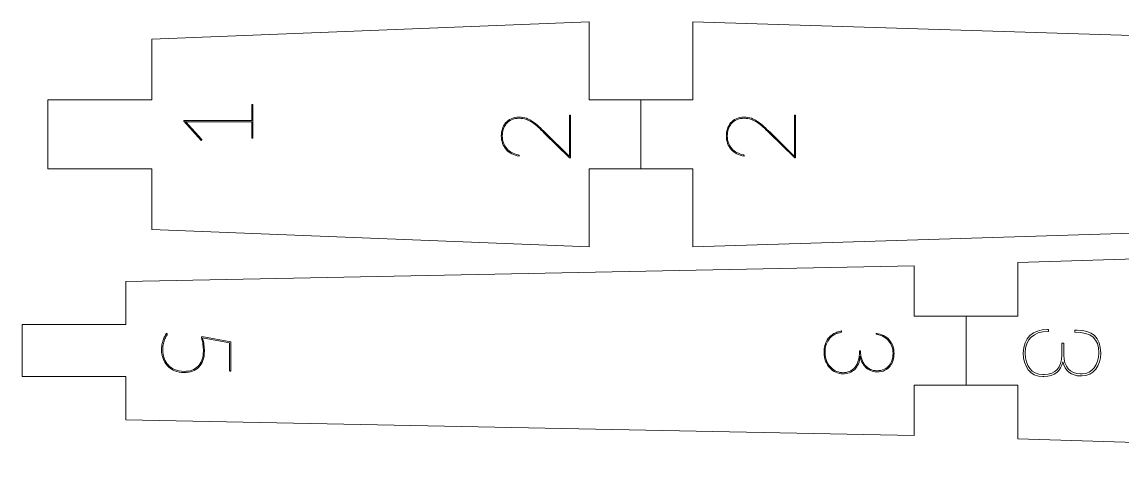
# Model space of a CAD drawing. Header units: millimetres. Extents: x -150 to 147, y -95 to 100.
# Drawn here: x -144.27 to -112.5, y -74.03 to -61.28 of the extents above; entities that cross this region are included whole.
import ezdxf

# ---------------------------------------------------------------- set-up
doc = ezdxf.new("R2010")
doc.units = ezdxf.units.MM
doc.header["$MEASUREMENT"] = 0
doc.layers.add('cut', color=7, linetype='Continuous')
doc.layers.add('cut light', color=7, linetype='Continuous')

msp = doc.modelspace()

# ---------------------------------------------------------------- linework, layer by layer
at = {"layer": 'cut', "lineweight": 0}
for points in [[(-143.5225, -65.5306), (-143.5225, -65.5306), (-143.5225, -63.5306), (-143.5225, -63.5306), (-143.5225, -63.5306), (-143.5225, -63.5306), (-140.5225, -63.5306), (-140.5225, -63.5306), (-140.5225, -63.5306), (-140.5225, -63.5306), (-140.5225, -61.7807), (-140.5225, -61.7807), (-140.5225, -61.7807), (-140.5225, -61.7807), (-127.8926, -61.2806), (-127.8926, -61.2806), (-127.8926, -61.2806), (-127.8926, -61.2806), (-127.8926, -63.5306), (-127.8926, -63.5306), (-127.8926, -63.5306), (-127.8926, -63.5306), (-126.3926, -63.5306), (-126.3926, -63.5306), (-126.3926, -63.5306), (-126.3926, -63.5306), (-126.3926, -65.5306), (-126.3926, -65.5306), (-126.3926, -65.5306), (-126.3926, -65.5306), (-127.8926, -65.5306), (-127.8926, -65.5306), (-127.8926, -65.5306), (-127.8926, -65.5306), (-127.8926, -67.7806), (-127.8926, -67.7806), (-127.8926, -67.7806), (-127.8926, -67.7806), (-140.5225, -67.2807), (-140.5225, -67.2807), (-140.5225, -67.2807), (-140.5225, -67.2807), (-140.5225, -65.5306), (-140.5225, -65.5306), (-140.5225, -65.5306), (-140.5225, -65.5306), (-143.5225, -65.5306), (-143.5225, -65.5306)], [(-126.3926, -65.5306), (-126.3926, -65.5306), (-126.3926, -63.5306), (-126.3926, -63.5306), (-126.3926, -63.5306), (-126.3926, -63.5306), (-124.8926, -63.5306), (-124.8926, -63.5306), (-124.8926, -63.5306), (-124.8926, -63.5306), (-124.8926, -61.2806), (-124.8926, -61.2806), (-124.8926, -61.2806), (-124.8926, -61.2806), (-102.2926, -61.9806), (-102.2926, -61.9806), (-102.2926, -61.9806), (-102.2926, -61.9806), (-102.2926, -63.5306), (-102.2926, -63.5306), (-102.2926, -63.5306), (-102.2926, -63.5306), (-100.7926, -63.5306), (-100.7926, -63.5306), (-100.7926, -63.5306), (-100.7926, -63.5306), (-100.7926, -65.5306), (-100.7926, -65.5306), (-100.7926, -65.5306), (-100.7926, -65.5306), (-102.2926, -65.5306), (-102.2926, -65.5306), (-102.2926, -65.5306), (-102.2926, -65.5306), (-102.2926, -67.0806), (-102.2926, -67.0806), (-102.2926, -67.0806), (-102.2926, -67.0806), (-124.8926, -67.7806), (-124.8926, -67.7806), (-124.8926, -67.7806), (-124.8926, -67.7806), (-124.8926, -65.5306), (-124.8926, -65.5306), (-124.8926, -65.5306), (-124.8926, -65.5306), (-126.3926, -65.5306), (-126.3926, -65.5306)], [(-91.4024, -69.7806), (-91.4024, -69.7806), (-91.4024, -71.7806), (-91.4024, -71.7806), (-91.4024, -71.7806), (-91.4024, -71.7806), (-92.9024, -71.7806), (-92.9024, -71.7806), (-92.9024, -71.7806), (-92.9024, -71.7806), (-92.9024, -74.0306), (-92.9024, -74.0306), (-92.9024, -74.0306), (-92.9024, -74.0306), (-115.5024, -73.3306), (-115.5024, -73.3306), (-115.5024, -73.3306), (-115.5024, -73.3306), (-115.5024, -71.7806), (-115.5024, -71.7806), (-115.5024, -71.7806), (-115.5024, -71.7806), (-117.0024, -71.7806), (-117.0024, -71.7806), (-117.0024, -71.7806), (-117.0024, -71.7806), (-117.0024, -69.7806), (-117.0024, -69.7806), (-117.0024, -69.7806), (-117.0024, -69.7806), (-115.5024, -69.7806), (-115.5024, -69.7806), (-115.5024, -69.7806), (-115.5024, -69.7806), (-115.5024, -68.2306), (-115.5024, -68.2306), (-115.5024, -68.2306), (-115.5024, -68.2306), (-92.9024, -67.5306), (-92.9024, -67.5306), (-92.9024, -67.5306), (-92.9024, -67.5306), (-92.9024, -69.7806), (-92.9024, -69.7806), (-92.9024, -69.7806), (-92.9024, -69.7806), (-91.4024, -69.7806), (-91.4024, -69.7806)], [(-117.0024, -69.7806), (-117.0024, -69.7806), (-117.0024, -71.7806), (-117.0024, -71.7806), (-117.0024, -71.7806), (-117.0024, -71.7806), (-118.5024, -71.7806), (-118.5024, -71.7806), (-118.5024, -71.7806), (-118.5024, -71.7806), (-118.5024, -73.2306), (-118.5024, -73.2306), (-118.5024, -73.2306), (-118.5024, -73.2306), (-141.2724, -72.7805), (-141.2724, -72.7805), (-141.2724, -72.7805), (-141.2724, -72.7805), (-141.2725, -71.5305), (-141.2725, -71.5305), (-141.2725, -71.5305), (-141.2725, -71.5305), (-144.2725, -71.5305), (-144.2725, -71.5305), (-144.2725, -71.5305), (-144.2725, -71.5305), (-144.2725, -70.0305), (-144.2725, -70.0305), (-144.2725, -70.0305), (-144.2725, -70.0305), (-141.2725, -70.0305), (-141.2725, -70.0305), (-141.2725, -70.0305), (-141.2725, -70.0305), (-141.2724, -68.7805), (-141.2724, -68.7805), (-141.2724, -68.7805), (-141.2724, -68.7805), (-118.5024, -68.3306), (-118.5024, -68.3306), (-118.5024, -68.3306), (-118.5024, -68.3306), (-118.5024, -69.7806), (-118.5024, -69.7806), (-118.5024, -69.7806), (-118.5024, -69.7806), (-117.0024, -69.7806), (-117.0024, -69.7806)]]:
    msp.add_open_spline(points, degree=3, knots=[0, 0, 0, 0, 0.0769231, 0.0769231, 0.0769231, 0.0769231, 0.1538462, 0.1538462, 0.1538462, 0.1538462, 0.2307692, 0.2307692, 0.2307692, 0.2307692, 0.3076923, 0.3076923, 0.3076923, 0.3076923, 0.3846154, 0.3846154, 0.3846154, 0.3846154, 0.4615385, 0.4615385, 0.4615385, 0.4615385, 0.5384615, 0.5384615, 0.5384615, 0.5384615, 0.6153846, 0.6153846, 0.6153846, 0.6153846, 0.6923077, 0.6923077, 0.6923077, 0.6923077, 0.7692308, 0.7692308, 0.7692308, 0.7692308, 0.8461538, 0.8461538, 0.8461538, 0.8461538, 1, 1, 1, 1], dxfattribs=at)
at = {"layer": 'cut light', "color": 5, "lineweight": 0}
for points, knots in [([(-137.6362, -64.6439), (-137.6362, -64.6439), (-137.6362, -64.1641), (-137.6362, -64.1641), (-137.6362, -64.1641), (-137.6362, -64.1641), (-139.465, -64.1641), (-139.465, -64.1641), (-139.465, -64.1641), (-139.4782, -64.1641), (-139.4918, -64.1636), (-139.5055, -64.1627), (-139.5055, -64.1627), (-139.5191, -64.1617), (-139.5323, -64.1603), (-139.5454, -64.1584), (-139.5454, -64.1584), (-139.5454, -64.1584), (-139.084, -64.6693), (-139.084, -64.6693), (-139.084, -64.6693), (-139.0793, -64.674), (-139.077, -64.6787), (-139.077, -64.6834), (-139.077, -64.6834), (-139.077, -64.689), (-139.0793, -64.6937), (-139.084, -64.6975), (-139.084, -64.6975), (-139.084, -64.6975), (-139.0953, -64.7059), (-139.0953, -64.7059), (-139.0953, -64.7059), (-139.0953, -64.7059), (-139.5948, -64.15), (-139.5948, -64.15), (-139.5948, -64.15), (-139.5948, -64.15), (-139.5948, -64.1302), (-139.5948, -64.1302), (-139.5948, -64.1302), (-139.5948, -64.1302), (-137.6362, -64.1302), (-137.6362, -64.1302), (-137.6362, -64.1302), (-137.6362, -64.1302), (-137.6362, -63.6617), (-137.6362, -63.6617), (-137.6362, -63.6617), (-137.6362, -63.6617), (-137.608, -63.6617), (-137.608, -63.6617), (-137.608, -63.6617), (-137.608, -63.6617), (-137.608, -64.6439), (-137.608, -64.6439), (-137.608, -64.6439), (-137.608, -64.6439), (-137.6362, -64.6439), (-137.6362, -64.6439)], [0, 0, 0, 0, 0.0625, 0.0625, 0.0625, 0.0625, 0.125, 0.125, 0.125, 0.125, 0.1875, 0.1875, 0.1875, 0.1875, 0.25, 0.25, 0.25, 0.25, 0.3125, 0.3125, 0.3125, 0.3125, 0.375, 0.375, 0.375, 0.375, 0.4375, 0.4375, 0.4375, 0.4375, 0.5, 0.5, 0.5, 0.5, 0.5625, 0.5625, 0.5625, 0.5625, 0.625, 0.625, 0.625, 0.625, 0.6875, 0.6875, 0.6875, 0.6875, 0.75, 0.75, 0.75, 0.75, 0.8125, 0.8125, 0.8125, 0.8125, 0.875, 0.875, 0.875, 0.875, 1, 1, 1, 1]), ([(-130.427, -64.5748), (-130.427, -64.5071), (-130.4171, -64.4403), (-130.3974, -64.3749), (-130.3974, -64.3749), (-130.3776, -64.3095), (-130.3471, -64.2517), (-130.3052, -64.2009), (-130.3052, -64.2009), (-130.2633, -64.1501), (-130.2097, -64.1087), (-130.1448, -64.0772), (-130.1448, -64.0772), (-130.0799, -64.0457), (-130.0018, -64.0301), (-129.9106, -64.0301), (-129.9106, -64.0301), (-129.8353, -64.0301), (-129.7652, -64.0419), (-129.7003, -64.0659), (-129.7003, -64.0659), (-129.6354, -64.0899), (-129.5733, -64.1223), (-129.514, -64.1628), (-129.514, -64.1628), (-129.4548, -64.2032), (-129.3969, -64.2498), (-129.34, -64.3029), (-129.34, -64.3029), (-129.2831, -64.3561), (-129.2248, -64.4121), (-129.1655, -64.4704), (-129.1655, -64.4704), (-129.1655, -64.4704), (-128.4543, -65.1675), (-128.4543, -65.1675), (-128.4543, -65.1675), (-128.4562, -65.1477), (-128.4576, -65.1247), (-128.4585, -65.0988), (-128.4585, -65.0988), (-128.4595, -65.0729), (-128.4599, -65.0442), (-128.4599, -65.0123), (-128.4599, -65.0123), (-128.4599, -65.0123), (-128.4599, -63.9906), (-128.4599, -63.9906), (-128.4599, -63.9906), (-128.4599, -63.9812), (-128.4552, -63.9765), (-128.4458, -63.9765), (-128.4458, -63.9765), (-128.4458, -63.9765), (-128.4289, -63.9765), (-128.4289, -63.9765), (-128.4289, -63.9765), (-128.4289, -63.9765), (-128.4289, -65.2126), (-128.4289, -65.2126), (-128.4289, -65.2126), (-128.4289, -65.2126), (-128.4402, -65.2126), (-128.4402, -65.2126), (-128.4402, -65.2126), (-128.4458, -65.2126), (-128.4505, -65.2112), (-128.4543, -65.2084), (-128.4543, -65.2084), (-128.4581, -65.2056), (-128.4609, -65.2032), (-128.4628, -65.2013), (-128.4628, -65.2013), (-128.4628, -65.2013), (-129.1852, -64.4902), (-129.1852, -64.4902), (-129.1852, -64.4902), (-129.2445, -64.4318), (-129.3024, -64.3768), (-129.3588, -64.3251), (-129.3588, -64.3251), (-129.4153, -64.2733), (-129.4726, -64.2282), (-129.531, -64.1896), (-129.531, -64.1896), (-129.5893, -64.151), (-129.6495, -64.1204), (-129.7116, -64.0979), (-129.7116, -64.0979), (-129.7737, -64.0753), (-129.84, -64.064), (-129.9106, -64.064), (-129.9106, -64.064), (-129.9962, -64.064), (-130.07, -64.0786), (-130.1316, -64.1077), (-130.1316, -64.1077), (-130.1932, -64.1369), (-130.2436, -64.1755), (-130.2831, -64.2235), (-130.2831, -64.2235), (-130.3226, -64.2714), (-130.3518, -64.326), (-130.3706, -64.3871), (-130.3706, -64.3871), (-130.3894, -64.4483), (-130.3988, -64.5108), (-130.3988, -64.5748), (-130.3988, -64.5748), (-130.3988, -64.6482), (-130.3875, -64.7155), (-130.3649, -64.7771), (-130.3649, -64.7771), (-130.3424, -64.8387), (-130.3108, -64.8933), (-130.2699, -64.9403), (-130.2699, -64.9403), (-130.229, -64.9873), (-130.1801, -65.0259), (-130.1236, -65.0565), (-130.1236, -65.0565), (-130.0672, -65.087), (-130.0046, -65.1082), (-129.936, -65.1195), (-129.936, -65.1195), (-129.9209, -65.1223), (-129.9134, -65.1299), (-129.9134, -65.1421), (-129.9134, -65.1421), (-129.9134, -65.1421), (-129.9134, -65.1562), (-129.9134, -65.1562), (-129.9134, -65.1562), (-129.9924, -65.1458), (-130.0639, -65.1242), (-130.1274, -65.0918), (-130.1274, -65.0918), (-130.1909, -65.0593), (-130.2445, -65.0179), (-130.2887, -64.9671), (-130.2887, -64.9671), (-130.3329, -64.9163), (-130.3673, -64.8575), (-130.3913, -64.7912), (-130.3913, -64.7912), (-130.4153, -64.7249), (-130.427, -64.6529), (-130.427, -64.5748)], [0, 0, 0, 0, 0.0263158, 0.0263158, 0.0263158, 0.0263158, 0.0526316, 0.0526316, 0.0526316, 0.0526316, 0.0789474, 0.0789474, 0.0789474, 0.0789474, 0.1052632, 0.1052632, 0.1052632, 0.1052632, 0.1315789, 0.1315789, 0.1315789, 0.1315789, 0.1578947, 0.1578947, 0.1578947, 0.1578947, 0.1842105, 0.1842105, 0.1842105, 0.1842105, 0.2105263, 0.2105263, 0.2105263, 0.2105263, 0.2368421, 0.2368421, 0.2368421, 0.2368421, 0.2631579, 0.2631579, 0.2631579, 0.2631579, 0.2894737, 0.2894737, 0.2894737, 0.2894737, 0.3157895, 0.3157895, 0.3157895, 0.3157895, 0.3421053, 0.3421053, 0.3421053, 0.3421053, 0.3684211, 0.3684211, 0.3684211, 0.3684211, 0.3947368, 0.3947368, 0.3947368, 0.3947368, 0.4210526, 0.4210526, 0.4210526, 0.4210526, 0.4473684, 0.4473684, 0.4473684, 0.4473684, 0.4736842, 0.4736842, 0.4736842, 0.4736842, 0.5, 0.5, 0.5, 0.5, 0.5263158, 0.5263158, 0.5263158, 0.5263158, 0.5526316, 0.5526316, 0.5526316, 0.5526316, 0.5789474, 0.5789474, 0.5789474, 0.5789474, 0.6052632, 0.6052632, 0.6052632, 0.6052632, 0.6315789, 0.6315789, 0.6315789, 0.6315789, 0.6578947, 0.6578947, 0.6578947, 0.6578947, 0.6842105, 0.6842105, 0.6842105, 0.6842105, 0.7105263, 0.7105263, 0.7105263, 0.7105263, 0.7368421, 0.7368421, 0.7368421, 0.7368421, 0.7631579, 0.7631579, 0.7631579, 0.7631579, 0.7894737, 0.7894737, 0.7894737, 0.7894737, 0.8157895, 0.8157895, 0.8157895, 0.8157895, 0.8421053, 0.8421053, 0.8421053, 0.8421053, 0.8684211, 0.8684211, 0.8684211, 0.8684211, 0.8947368, 0.8947368, 0.8947368, 0.8947368, 0.9210526, 0.9210526, 0.9210526, 0.9210526, 0.9473684, 0.9473684, 0.9473684, 0.9473684, 1, 1, 1, 1]), ([(-123.927, -64.5748), (-123.927, -64.5071), (-123.9171, -64.4403), (-123.8974, -64.3749), (-123.8974, -64.3749), (-123.8776, -64.3095), (-123.8471, -64.2517), (-123.8052, -64.2009), (-123.8052, -64.2009), (-123.7633, -64.1501), (-123.7097, -64.1087), (-123.6448, -64.0772), (-123.6448, -64.0772), (-123.5799, -64.0457), (-123.5018, -64.0301), (-123.4106, -64.0301), (-123.4106, -64.0301), (-123.3353, -64.0301), (-123.2652, -64.0419), (-123.2003, -64.0659), (-123.2003, -64.0659), (-123.1354, -64.0899), (-123.0733, -64.1223), (-123.014, -64.1628), (-123.014, -64.1628), (-122.9548, -64.2032), (-122.8969, -64.2498), (-122.84, -64.3029), (-122.84, -64.3029), (-122.7831, -64.3561), (-122.7248, -64.4121), (-122.6655, -64.4704), (-122.6655, -64.4704), (-122.6655, -64.4704), (-121.9543, -65.1675), (-121.9543, -65.1675), (-121.9543, -65.1675), (-121.9562, -65.1477), (-121.9576, -65.1247), (-121.9585, -65.0988), (-121.9585, -65.0988), (-121.9595, -65.0729), (-121.9599, -65.0442), (-121.9599, -65.0123), (-121.9599, -65.0123), (-121.9599, -65.0123), (-121.9599, -63.9906), (-121.9599, -63.9906), (-121.9599, -63.9906), (-121.9599, -63.9812), (-121.9552, -63.9765), (-121.9458, -63.9765), (-121.9458, -63.9765), (-121.9458, -63.9765), (-121.9289, -63.9765), (-121.9289, -63.9765), (-121.9289, -63.9765), (-121.9289, -63.9765), (-121.9289, -65.2126), (-121.9289, -65.2126), (-121.9289, -65.2126), (-121.9289, -65.2126), (-121.9402, -65.2126), (-121.9402, -65.2126), (-121.9402, -65.2126), (-121.9458, -65.2126), (-121.9505, -65.2112), (-121.9543, -65.2084), (-121.9543, -65.2084), (-121.9581, -65.2056), (-121.9609, -65.2032), (-121.9628, -65.2013), (-121.9628, -65.2013), (-121.9628, -65.2013), (-122.6852, -64.4902), (-122.6852, -64.4902), (-122.6852, -64.4902), (-122.7445, -64.4318), (-122.8024, -64.3768), (-122.8588, -64.3251), (-122.8588, -64.3251), (-122.9153, -64.2733), (-122.9726, -64.2282), (-123.031, -64.1896), (-123.031, -64.1896), (-123.0893, -64.151), (-123.1495, -64.1204), (-123.2116, -64.0979), (-123.2116, -64.0979), (-123.2737, -64.0753), (-123.34, -64.064), (-123.4106, -64.064), (-123.4106, -64.064), (-123.4962, -64.064), (-123.57, -64.0786), (-123.6316, -64.1077), (-123.6316, -64.1077), (-123.6932, -64.1369), (-123.7436, -64.1755), (-123.7831, -64.2235), (-123.7831, -64.2235), (-123.8226, -64.2714), (-123.8518, -64.326), (-123.8706, -64.3871), (-123.8706, -64.3871), (-123.8894, -64.4483), (-123.8988, -64.5108), (-123.8988, -64.5748), (-123.8988, -64.5748), (-123.8988, -64.6482), (-123.8875, -64.7155), (-123.8649, -64.7771), (-123.8649, -64.7771), (-123.8424, -64.8387), (-123.8108, -64.8933), (-123.7699, -64.9403), (-123.7699, -64.9403), (-123.729, -64.9873), (-123.6801, -65.0259), (-123.6236, -65.0565), (-123.6236, -65.0565), (-123.5672, -65.087), (-123.5046, -65.1082), (-123.436, -65.1195), (-123.436, -65.1195), (-123.4209, -65.1223), (-123.4134, -65.1299), (-123.4134, -65.1421), (-123.4134, -65.1421), (-123.4134, -65.1421), (-123.4134, -65.1562), (-123.4134, -65.1562), (-123.4134, -65.1562), (-123.4924, -65.1458), (-123.5639, -65.1242), (-123.6274, -65.0918), (-123.6274, -65.0918), (-123.6909, -65.0593), (-123.7445, -65.0179), (-123.7887, -64.9671), (-123.7887, -64.9671), (-123.8329, -64.9163), (-123.8673, -64.8575), (-123.8913, -64.7912), (-123.8913, -64.7912), (-123.9153, -64.7249), (-123.927, -64.6529), (-123.927, -64.5748)], [0, 0, 0, 0, 0.0263158, 0.0263158, 0.0263158, 0.0263158, 0.0526316, 0.0526316, 0.0526316, 0.0526316, 0.0789474, 0.0789474, 0.0789474, 0.0789474, 0.1052632, 0.1052632, 0.1052632, 0.1052632, 0.1315789, 0.1315789, 0.1315789, 0.1315789, 0.1578947, 0.1578947, 0.1578947, 0.1578947, 0.1842105, 0.1842105, 0.1842105, 0.1842105, 0.2105263, 0.2105263, 0.2105263, 0.2105263, 0.2368421, 0.2368421, 0.2368421, 0.2368421, 0.2631579, 0.2631579, 0.2631579, 0.2631579, 0.2894737, 0.2894737, 0.2894737, 0.2894737, 0.3157895, 0.3157895, 0.3157895, 0.3157895, 0.3421053, 0.3421053, 0.3421053, 0.3421053, 0.3684211, 0.3684211, 0.3684211, 0.3684211, 0.3947368, 0.3947368, 0.3947368, 0.3947368, 0.4210526, 0.4210526, 0.4210526, 0.4210526, 0.4473684, 0.4473684, 0.4473684, 0.4473684, 0.4736842, 0.4736842, 0.4736842, 0.4736842, 0.5, 0.5, 0.5, 0.5, 0.5263158, 0.5263158, 0.5263158, 0.5263158, 0.5526316, 0.5526316, 0.5526316, 0.5526316, 0.5789474, 0.5789474, 0.5789474, 0.5789474, 0.6052632, 0.6052632, 0.6052632, 0.6052632, 0.6315789, 0.6315789, 0.6315789, 0.6315789, 0.6578947, 0.6578947, 0.6578947, 0.6578947, 0.6842105, 0.6842105, 0.6842105, 0.6842105, 0.7105263, 0.7105263, 0.7105263, 0.7105263, 0.7368421, 0.7368421, 0.7368421, 0.7368421, 0.7631579, 0.7631579, 0.7631579, 0.7631579, 0.7894737, 0.7894737, 0.7894737, 0.7894737, 0.8157895, 0.8157895, 0.8157895, 0.8157895, 0.8421053, 0.8421053, 0.8421053, 0.8421053, 0.8684211, 0.8684211, 0.8684211, 0.8684211, 0.8947368, 0.8947368, 0.8947368, 0.8947368, 0.9210526, 0.9210526, 0.9210526, 0.9210526, 0.9473684, 0.9473684, 0.9473684, 0.9473684, 1, 1, 1, 1]), ([(-119.0834, -70.8627), (-119.0834, -70.9305), (-119.0928, -70.9963), (-119.1116, -71.0603), (-119.1116, -71.0603), (-119.1304, -71.1243), (-119.1596, -71.1812), (-119.1991, -71.231), (-119.1991, -71.231), (-119.2386, -71.2809), (-119.2894, -71.3209), (-119.352, -71.351), (-119.352, -71.351), (-119.4145, -71.3811), (-119.4898, -71.3961), (-119.5773, -71.3961), (-119.5773, -71.3961), (-119.6441, -71.3961), (-119.7052, -71.3834), (-119.7612, -71.358), (-119.7612, -71.358), (-119.8172, -71.3326), (-119.8661, -71.2992), (-119.9075, -71.2574), (-119.9075, -71.2574), (-119.9489, -71.2155), (-119.9827, -71.1671), (-120.0095, -71.1125), (-120.0095, -71.1125), (-120.0363, -71.058), (-120.0542, -71.002), (-120.0627, -70.9446), (-120.0627, -70.9446), (-120.0693, -71.0264), (-120.0862, -71.0993), (-120.1135, -71.1628), (-120.1135, -71.1628), (-120.1408, -71.2263), (-120.176, -71.2795), (-120.2193, -71.3223), (-120.2193, -71.3223), (-120.2626, -71.3651), (-120.3129, -71.3976), (-120.3708, -71.4197), (-120.3708, -71.4197), (-120.4286, -71.4418), (-120.4917, -71.4526), (-120.5594, -71.4526), (-120.5594, -71.4526), (-120.6318, -71.4526), (-120.701, -71.4375), (-120.7668, -71.407), (-120.7668, -71.407), (-120.8327, -71.3764), (-120.8905, -71.3336), (-120.9404, -71.279), (-120.9404, -71.279), (-120.9902, -71.2245), (-121.0298, -71.1596), (-121.0594, -71.0843), (-121.0594, -71.0843), (-121.089, -71.009), (-121.1041, -70.9267), (-121.1041, -70.8373), (-121.1041, -70.8373), (-121.1041, -70.7583), (-121.0961, -70.6892), (-121.0801, -70.6294), (-121.0801, -70.6294), (-121.0641, -70.5697), (-121.0429, -70.518), (-121.0171, -70.4742), (-121.0171, -70.4742), (-120.9912, -70.4305), (-120.9611, -70.3938), (-120.9267, -70.3642), (-120.9267, -70.3642), (-120.8924, -70.3345), (-120.8571, -70.3096), (-120.8204, -70.2898), (-120.8204, -70.2898), (-120.7838, -70.2701), (-120.7471, -70.2546), (-120.7104, -70.2428), (-120.7104, -70.2428), (-120.6737, -70.231), (-120.6394, -70.2212), (-120.6074, -70.2136), (-120.6074, -70.2136), (-120.6074, -70.2136), (-120.6045, -70.2193), (-120.6045, -70.2193), (-120.6045, -70.2193), (-120.6027, -70.2231), (-120.6017, -70.2268), (-120.6017, -70.2306), (-120.6017, -70.2306), (-120.6017, -70.2381), (-120.6045, -70.2437), (-120.6107, -70.247), (-120.6107, -70.247), (-120.6168, -70.2503), (-120.6257, -70.2532), (-120.637, -70.256), (-120.637, -70.256), (-120.6502, -70.2588), (-120.6699, -70.2644), (-120.6967, -70.2724), (-120.6967, -70.2724), (-120.7236, -70.2804), (-120.7532, -70.2927), (-120.7856, -70.3096), (-120.7856, -70.3096), (-120.8181, -70.3265), (-120.8515, -70.3486), (-120.8858, -70.3754), (-120.8858, -70.3754), (-120.9202, -70.4023), (-120.9517, -70.4366), (-120.9799, -70.4789), (-120.9799, -70.4789), (-121.0081, -70.5213), (-121.0312, -70.5716), (-121.049, -70.6299), (-121.049, -70.6299), (-121.0669, -70.6882), (-121.0759, -70.7574), (-121.0759, -70.8373), (-121.0759, -70.8373), (-121.0759, -70.9342), (-121.0594, -71.0189), (-121.0269, -71.0913), (-121.0269, -71.0913), (-120.9945, -71.1638), (-120.9531, -71.2245), (-120.9028, -71.2729), (-120.9028, -71.2729), (-120.8524, -71.3214), (-120.7969, -71.3576), (-120.7363, -71.382), (-120.7363, -71.382), (-120.6756, -71.4065), (-120.6168, -71.4187), (-120.5594, -71.4187), (-120.5594, -71.4187), (-120.4917, -71.4187), (-120.4286, -71.407), (-120.3703, -71.3834), (-120.3703, -71.3834), (-120.312, -71.3599), (-120.2612, -71.3228), (-120.2179, -71.272), (-120.2179, -71.272), (-120.1746, -71.2212), (-120.1403, -71.1563), (-120.1154, -71.0772), (-120.1154, -71.0772), (-120.0904, -70.9982), (-120.0777, -70.9032), (-120.0768, -70.7922), (-120.0768, -70.7922), (-120.0768, -70.7922), (-120.0542, -70.7922), (-120.0542, -70.7922), (-120.0542, -70.7922), (-120.0514, -70.8787), (-120.0378, -70.9573), (-120.0138, -71.0278), (-120.0138, -71.0278), (-119.9898, -71.0984), (-119.9569, -71.1586), (-119.915, -71.208), (-119.915, -71.208), (-119.8731, -71.2574), (-119.8237, -71.2955), (-119.7668, -71.3223), (-119.7668, -71.3223), (-119.7099, -71.3491), (-119.6469, -71.3623), (-119.5773, -71.3623), (-119.5773, -71.3623), (-119.4954, -71.3623), (-119.4249, -71.3486), (-119.3661, -71.3209), (-119.3661, -71.3209), (-119.3073, -71.2931), (-119.2593, -71.256), (-119.2217, -71.2094), (-119.2217, -71.2094), (-119.184, -71.1628), (-119.1563, -71.1092), (-119.1384, -71.049), (-119.1384, -71.049), (-119.1205, -70.9888), (-119.1116, -70.9267), (-119.1116, -70.8627), (-119.1116, -70.8627), (-119.1116, -70.7894), (-119.1229, -70.7216), (-119.1455, -70.6596), (-119.1455, -70.6596), (-119.168, -70.5975), (-119.1996, -70.5429), (-119.2405, -70.4959), (-119.2405, -70.4959), (-119.2814, -70.4488), (-119.3303, -70.4098), (-119.3868, -70.3787), (-119.3868, -70.3787), (-119.4432, -70.3477), (-119.5058, -70.3265), (-119.5744, -70.3152), (-119.5744, -70.3152), (-119.5895, -70.3124), (-119.597, -70.3058), (-119.597, -70.2955), (-119.597, -70.2955), (-119.597, -70.2955), (-119.597, -70.2814), (-119.597, -70.2814), (-119.597, -70.2814), (-119.518, -70.2917), (-119.4465, -70.3134), (-119.383, -70.3458), (-119.383, -70.3458), (-119.3195, -70.3783), (-119.2659, -70.4197), (-119.2217, -70.4705), (-119.2217, -70.4705), (-119.1775, -70.5213), (-119.1431, -70.5801), (-119.1191, -70.6464), (-119.1191, -70.6464), (-119.0951, -70.7127), (-119.0834, -70.7847), (-119.0834, -70.8627)], [0, 0, 0, 0, 0.0166667, 0.0166667, 0.0166667, 0.0166667, 0.0333333, 0.0333333, 0.0333333, 0.0333333, 0.05, 0.05, 0.05, 0.05, 0.0666667, 0.0666667, 0.0666667, 0.0666667, 0.0833333, 0.0833333, 0.0833333, 0.0833333, 0.1, 0.1, 0.1, 0.1, 0.1166667, 0.1166667, 0.1166667, 0.1166667, 0.1333333, 0.1333333, 0.1333333, 0.1333333, 0.15, 0.15, 0.15, 0.15, 0.1666667, 0.1666667, 0.1666667, 0.1666667, 0.1833333, 0.1833333, 0.1833333, 0.1833333, 0.2, 0.2, 0.2, 0.2, 0.2166667, 0.2166667, 0.2166667, 0.2166667, 0.2333333, 0.2333333, 0.2333333, 0.2333333, 0.25, 0.25, 0.25, 0.25, 0.2666667, 0.2666667, 0.2666667, 0.2666667, 0.2833333, 0.2833333, 0.2833333, 0.2833333, 0.3, 0.3, 0.3, 0.3, 0.3166667, 0.3166667, 0.3166667, 0.3166667, 0.3333333, 0.3333333, 0.3333333, 0.3333333, 0.35, 0.35, 0.35, 0.35, 0.3666667, 0.3666667, 0.3666667, 0.3666667, 0.3833333, 0.3833333, 0.3833333, 0.3833333, 0.4, 0.4, 0.4, 0.4, 0.4166667, 0.4166667, 0.4166667, 0.4166667, 0.4333333, 0.4333333, 0.4333333, 0.4333333, 0.45, 0.45, 0.45, 0.45, 0.4666667, 0.4666667, 0.4666667, 0.4666667, 0.4833333, 0.4833333, 0.4833333, 0.4833333, 0.5, 0.5, 0.5, 0.5, 0.5166667, 0.5166667, 0.5166667, 0.5166667, 0.5333333, 0.5333333, 0.5333333, 0.5333333, 0.55, 0.55, 0.55, 0.55, 0.5666667, 0.5666667, 0.5666667, 0.5666667, 0.5833333, 0.5833333, 0.5833333, 0.5833333, 0.6, 0.6, 0.6, 0.6, 0.6166667, 0.6166667, 0.6166667, 0.6166667, 0.6333333, 0.6333333, 0.6333333, 0.6333333, 0.65, 0.65, 0.65, 0.65, 0.6666667, 0.6666667, 0.6666667, 0.6666667, 0.6833333, 0.6833333, 0.6833333, 0.6833333, 0.7, 0.7, 0.7, 0.7, 0.7166667, 0.7166667, 0.7166667, 0.7166667, 0.7333333, 0.7333333, 0.7333333, 0.7333333, 0.75, 0.75, 0.75, 0.75, 0.7666667, 0.7666667, 0.7666667, 0.7666667, 0.7833333, 0.7833333, 0.7833333, 0.7833333, 0.8, 0.8, 0.8, 0.8, 0.8166667, 0.8166667, 0.8166667, 0.8166667, 0.8333333, 0.8333333, 0.8333333, 0.8333333, 0.85, 0.85, 0.85, 0.85, 0.8666667, 0.8666667, 0.8666667, 0.8666667, 0.8833333, 0.8833333, 0.8833333, 0.8833333, 0.9, 0.9, 0.9, 0.9, 0.9166667, 0.9166667, 0.9166667, 0.9166667, 0.9333333, 0.9333333, 0.9333333, 0.9333333, 0.95, 0.95, 0.95, 0.95, 0.9666667, 0.9666667, 0.9666667, 0.9666667, 1, 1, 1, 1]), ([(-113.6466, -71.4526), (-113.6466, -71.4526), (-113.7031, -71.4526), (-113.7031, -71.4526), (-113.7031, -71.4526), (-113.9938, -71.4526), (-114.18, -71.2353), (-114.18, -70.9164), (-114.18, -70.9164), (-114.18, -70.9164), (-114.18, -70.5692), (-114.18, -70.5692), (-114.18, -70.5692), (-114.18, -70.5692), (-114.2365, -70.5692), (-114.2365, -70.5692), (-114.2365, -70.5692), (-114.2365, -70.5692), (-114.2365, -70.9164), (-114.2365, -70.9164), (-114.2365, -70.9164), (-114.2365, -71.2663), (-114.4199, -71.4723), (-114.7473, -71.4723), (-114.7473, -71.4723), (-114.7473, -71.4723), (-114.7896, -71.4723), (-114.7896, -71.4723), (-114.7896, -71.4723), (-115.117, -71.4723), (-115.292, -71.2099), (-115.292, -70.8599), (-115.292, -70.8599), (-115.292, -70.8599), (-115.292, -70.843), (-115.292, -70.843), (-115.292, -70.843), (-115.292, -70.4535), (-115.0662, -70.2306), (-114.6259, -70.2306), (-114.6259, -70.2306), (-114.6259, -70.2306), (-114.6259, -70.1741), (-114.6259, -70.1741), (-114.6259, -70.1741), (-114.6259, -70.1741), (-114.6542, -70.1741), (-114.6542, -70.1741), (-114.6542, -70.1741), (-115.0662, -70.1741), (-115.3484, -70.3971), (-115.3484, -70.8515), (-115.3484, -70.8515), (-115.3484, -71.2325), (-115.1622, -71.5288), (-114.7812, -71.5288), (-114.7812, -71.5288), (-114.7812, -71.5288), (-114.7529, -71.5288), (-114.7529, -71.5288), (-114.7529, -71.5288), (-114.4425, -71.5288), (-114.2647, -71.3679), (-114.2083, -71.1026), (-114.2083, -71.1026), (-114.1518, -71.3566), (-113.9684, -71.5147), (-113.689, -71.5147), (-113.689, -71.5147), (-113.689, -71.5147), (-113.6608, -71.5147), (-113.6608, -71.5147), (-113.6608, -71.5147), (-113.3164, -71.5147), (-113.1133, -71.2183), (-113.1133, -70.8515), (-113.1133, -70.8515), (-113.1133, -70.3914), (-113.3729, -70.1882), (-113.7934, -70.1882), (-113.7934, -70.1882), (-113.7934, -70.1882), (-113.864, -70.1882), (-113.864, -70.1882), (-113.864, -70.1882), (-113.864, -70.1882), (-113.864, -70.2447), (-113.864, -70.2447), (-113.864, -70.2447), (-113.3729, -70.2447), (-113.1697, -70.4422), (-113.1697, -70.8402), (-113.1697, -70.8402), (-113.1697, -70.8402), (-113.1697, -70.8571), (-113.1697, -70.8571), (-113.1697, -70.8571), (-113.1697, -71.176), (-113.356, -71.4526), (-113.6466, -71.4526)], [0, 0, 0, 0, 0.0384615, 0.0384615, 0.0384615, 0.0384615, 0.0769231, 0.0769231, 0.0769231, 0.0769231, 0.1153846, 0.1153846, 0.1153846, 0.1153846, 0.1538462, 0.1538462, 0.1538462, 0.1538462, 0.1923077, 0.1923077, 0.1923077, 0.1923077, 0.2307692, 0.2307692, 0.2307692, 0.2307692, 0.2692308, 0.2692308, 0.2692308, 0.2692308, 0.3076923, 0.3076923, 0.3076923, 0.3076923, 0.3461538, 0.3461538, 0.3461538, 0.3461538, 0.3846154, 0.3846154, 0.3846154, 0.3846154, 0.4230769, 0.4230769, 0.4230769, 0.4230769, 0.4615385, 0.4615385, 0.4615385, 0.4615385, 0.5, 0.5, 0.5, 0.5, 0.5384615, 0.5384615, 0.5384615, 0.5384615, 0.5769231, 0.5769231, 0.5769231, 0.5769231, 0.6153846, 0.6153846, 0.6153846, 0.6153846, 0.6538462, 0.6538462, 0.6538462, 0.6538462, 0.6923077, 0.6923077, 0.6923077, 0.6923077, 0.7307692, 0.7307692, 0.7307692, 0.7307692, 0.7692308, 0.7692308, 0.7692308, 0.7692308, 0.8076923, 0.8076923, 0.8076923, 0.8076923, 0.8461538, 0.8461538, 0.8461538, 0.8461538, 0.8846154, 0.8846154, 0.8846154, 0.8846154, 0.9230769, 0.9230769, 0.9230769, 0.9230769, 1, 1, 1, 1]), ([(-138.259, -71.3722), (-138.2637, -71.3722), (-138.2674, -71.3703), (-138.2707, -71.3666), (-138.2707, -71.3666), (-138.274, -71.3628), (-138.2759, -71.3581), (-138.2759, -71.3525), (-138.2759, -71.3525), (-138.2759, -71.3525), (-138.2759, -70.5538), (-138.2759, -70.5538), (-138.2759, -70.5538), (-138.2759, -70.5538), (-139.0591, -70.4113), (-139.0591, -70.4113), (-139.0591, -70.4113), (-139.0398, -70.4827), (-139.0257, -70.5505), (-139.0172, -70.6145), (-139.0172, -70.6145), (-139.0083, -70.6784), (-139.004, -70.7386), (-139.004, -70.7951), (-139.004, -70.7951), (-139.004, -70.8976), (-139.0186, -70.9879), (-139.0473, -71.0655), (-139.0473, -71.0655), (-139.076, -71.1431), (-139.116, -71.2081), (-139.1672, -71.2603), (-139.1672, -71.2603), (-139.2185, -71.3125), (-139.2801, -71.3515), (-139.3521, -71.3779), (-139.3521, -71.3779), (-139.4245, -71.4042), (-139.5036, -71.4174), (-139.5901, -71.4174), (-139.5901, -71.4174), (-139.6941, -71.4174), (-139.7863, -71.3995), (-139.8672, -71.3637), (-139.8672, -71.3637), (-139.9481, -71.328), (-140.0163, -71.28), (-140.0722, -71.2198), (-140.0722, -71.2198), (-140.1277, -71.1596), (-140.1701, -71.09), (-140.1992, -71.0105), (-140.1992, -71.0105), (-140.2284, -70.931), (-140.243, -70.8473), (-140.243, -70.7598), (-140.243, -70.7598), (-140.243, -70.709), (-140.2387, -70.6601), (-140.2303, -70.613), (-140.2303, -70.613), (-140.2218, -70.566), (-140.2105, -70.5223), (-140.1969, -70.4813), (-140.1969, -70.4813), (-140.1832, -70.4404), (-140.1677, -70.4028), (-140.1503, -70.3689), (-140.1503, -70.3689), (-140.1329, -70.3351), (-140.115, -70.3054), (-140.0962, -70.28), (-140.0962, -70.28), (-140.0962, -70.28), (-140.0849, -70.2885), (-140.0849, -70.2885), (-140.0849, -70.2885), (-140.0793, -70.2922), (-140.0765, -70.2979), (-140.0765, -70.3054), (-140.0765, -70.3054), (-140.0765, -70.312), (-140.0831, -70.3266), (-140.0967, -70.3492), (-140.0967, -70.3492), (-140.1103, -70.3717), (-140.1259, -70.4023), (-140.1428, -70.4404), (-140.1428, -70.4404), (-140.1597, -70.4785), (-140.1748, -70.5241), (-140.1884, -70.5773), (-140.1884, -70.5773), (-140.2021, -70.6304), (-140.2091, -70.6911), (-140.2091, -70.7598), (-140.2091, -70.7598), (-140.2091, -70.8435), (-140.1955, -70.923), (-140.1687, -70.9983), (-140.1687, -70.9983), (-140.1418, -71.0735), (-140.1023, -71.1394), (-140.0501, -71.1958), (-140.0501, -71.1958), (-139.9979, -71.2523), (-139.933, -71.2974), (-139.8554, -71.3308), (-139.8554, -71.3308), (-139.7773, -71.3642), (-139.6884, -71.3807), (-139.5873, -71.3807), (-139.5873, -71.3807), (-139.5073, -71.3807), (-139.4335, -71.3694), (-139.3657, -71.3463), (-139.3657, -71.3463), (-139.298, -71.3233), (-139.2392, -71.2875), (-139.1898, -71.2396), (-139.1898, -71.2396), (-139.1404, -71.1916), (-139.1019, -71.1309), (-139.0741, -71.0571), (-139.0741, -71.0571), (-139.0464, -70.9832), (-139.0323, -70.8957), (-139.0323, -70.7951), (-139.0323, -70.7951), (-139.0323, -70.7386), (-139.0365, -70.678), (-139.0454, -70.6126), (-139.0454, -70.6126), (-139.0544, -70.5472), (-139.0685, -70.4766), (-139.0873, -70.4014), (-139.0873, -70.4014), (-139.0873, -70.4014), (-139.076, -70.376), (-139.076, -70.376), (-139.076, -70.376), (-139.076, -70.376), (-138.2449, -70.5256), (-138.2449, -70.5256), (-138.2449, -70.5256), (-138.2449, -70.5256), (-138.2449, -71.3722), (-138.2449, -71.3722), (-138.2449, -71.3722), (-138.2449, -71.3722), (-138.259, -71.3722), (-138.259, -71.3722)], [0, 0, 0, 0, 0.025641, 0.025641, 0.025641, 0.025641, 0.0512821, 0.0512821, 0.0512821, 0.0512821, 0.0769231, 0.0769231, 0.0769231, 0.0769231, 0.1025641, 0.1025641, 0.1025641, 0.1025641, 0.1282051, 0.1282051, 0.1282051, 0.1282051, 0.1538462, 0.1538462, 0.1538462, 0.1538462, 0.1794872, 0.1794872, 0.1794872, 0.1794872, 0.2051282, 0.2051282, 0.2051282, 0.2051282, 0.2307692, 0.2307692, 0.2307692, 0.2307692, 0.2564103, 0.2564103, 0.2564103, 0.2564103, 0.2820513, 0.2820513, 0.2820513, 0.2820513, 0.3076923, 0.3076923, 0.3076923, 0.3076923, 0.3333333, 0.3333333, 0.3333333, 0.3333333, 0.3589744, 0.3589744, 0.3589744, 0.3589744, 0.3846154, 0.3846154, 0.3846154, 0.3846154, 0.4102564, 0.4102564, 0.4102564, 0.4102564, 0.4358974, 0.4358974, 0.4358974, 0.4358974, 0.4615385, 0.4615385, 0.4615385, 0.4615385, 0.4871795, 0.4871795, 0.4871795, 0.4871795, 0.5128205, 0.5128205, 0.5128205, 0.5128205, 0.5384615, 0.5384615, 0.5384615, 0.5384615, 0.5641026, 0.5641026, 0.5641026, 0.5641026, 0.5897436, 0.5897436, 0.5897436, 0.5897436, 0.6153846, 0.6153846, 0.6153846, 0.6153846, 0.6410256, 0.6410256, 0.6410256, 0.6410256, 0.6666667, 0.6666667, 0.6666667, 0.6666667, 0.6923077, 0.6923077, 0.6923077, 0.6923077, 0.7179487, 0.7179487, 0.7179487, 0.7179487, 0.7435897, 0.7435897, 0.7435897, 0.7435897, 0.7692308, 0.7692308, 0.7692308, 0.7692308, 0.7948718, 0.7948718, 0.7948718, 0.7948718, 0.8205128, 0.8205128, 0.8205128, 0.8205128, 0.8461538, 0.8461538, 0.8461538, 0.8461538, 0.8717949, 0.8717949, 0.8717949, 0.8717949, 0.8974359, 0.8974359, 0.8974359, 0.8974359, 0.9230769, 0.9230769, 0.9230769, 0.9230769, 0.9487179, 0.9487179, 0.9487179, 0.9487179, 1, 1, 1, 1])]:
    msp.add_open_spline(points, degree=3, knots=knots, dxfattribs=at)

doc.saveas('drawing.dxf')
